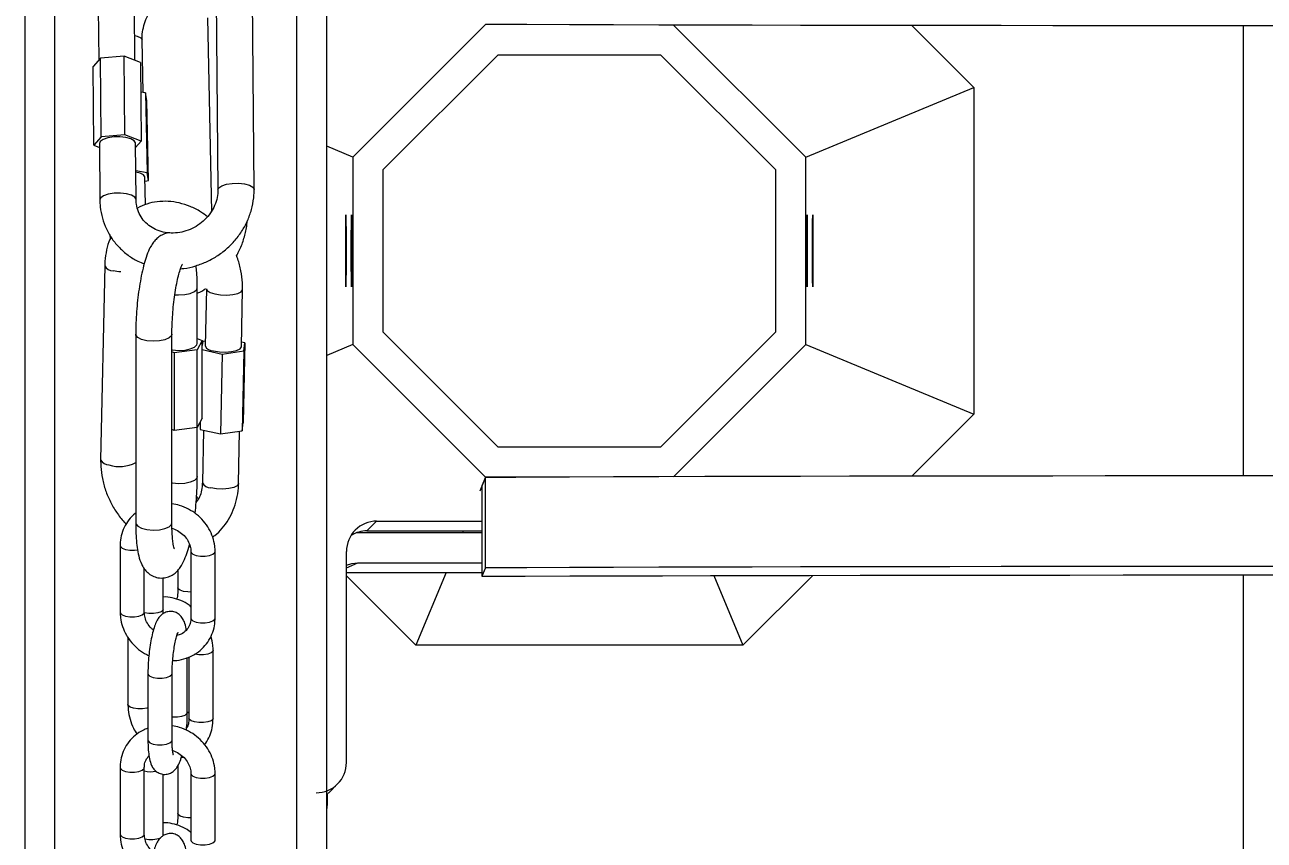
# Model space of a CAD drawing. Header units: millimetres. Extents: x -8083 to 6576, y -6691 to 5601.
# Drawn here: x -185.7 to 19.5, y -160.5 to -25.4 of the extents above; entities that cross this region are included whole.
import ezdxf

# ---------------------------------------------------------------- set-up
doc = ezdxf.new("R2010")
doc.units = ezdxf.units.MM
doc.layers.add('DIKOM_ОБЪЕКТ', color=7, linetype='Continuous')
doc.layers.add('DIKOM_РАЗМЕР_ОБЪЕКТА', color=7, linetype='Continuous')
doc.styles.add('style1', font='arial.ttf', dxfattribs={"width": 0.8})
doc.dimstyles.new('1-50', dxfattribs={"dimtxt": 300, "dimasz": 200, "dimexe": 100, "dimexo": 0, "dimgap": 100, "dimtad": 1, "dimtxsty": 'style1', "dimcen": 200, "dimclrd": 7, "dimclre": 7, "dimclrt": 7, "dimadec": 1, "dimazin": 2, "dimtfac": 1, "dimtmove": 0, "dimatfit": 2, "dimfxl": 0, "dimlwd": 25, "dimlwe": 18, "dimarcsym": 0})

# ---------------------------------------------------------------- blocks, each defined once
blk = doc.blocks.new('*D10')
at = {"layer": 'Defpoints', "color": 0, "transparency": 16777216}
for p in [(-4711.62, -59.88), (5076.72, -1609.88), (5076.72, -5900.19)]:
    blk.add_point(p, dxfattribs=at)
at = {"layer": 'DIKOM_РАЗМЕР_ОБЪЕКТА', "color": 7, "lineweight": 18, "transparency": 16777216}
for p, q in [((-4711.62, -59.88), (-4711.62, -6000.19)), ((5076.72, -1609.88), (5076.72, -6000.19))]:
    blk.add_line(p, q, dxfattribs=at)
at = {"layer": 'DIKOM_РАЗМЕР_ОБЪЕКТА', "color": 7, "lineweight": 25, "transparency": 16777216}
blk.add_line((-4511.62, -5900.19), (4876.72, -5900.19), dxfattribs=at)
at = {"layer": 'DIKOM_РАЗМЕР_ОБЪЕКТА', "color": 7, "transparency": 16777216}
for points in [[(-4511.62, -5866.86), (-4511.62, -5933.52), (-4711.62, -5900.19)], [(4876.72, -5866.86), (4876.72, -5933.52), (5076.72, -5900.19)]]:
    blk.add_solid(points, dxfattribs=at)
at = {"layer": 'DIKOM_РАЗМЕР_ОБЪЕКТА', "color": 7, "transparency": 16777216, "insert": (410.05, -5647.02), "char_height": 300, "attachment_point": 5, "style": 'style1'}
blk.add_mtext('10000', dxfattribs=at)

msp = doc.modelspace()

# ---------------------------------------------------------------- linework, layer by layer
at = {"layer": 'DIKOM_ОБЪЕКТ', "color": 7, "linetype": 'Continuous', "lineweight": 15}
for p, q in [((-185.736, 1537.193), (-185.736, -1662.807)), ((-180.736, -1662.807), (-180.736, 1537.193)), ((-140.736, 1537.193), (-140.736, -1662.807)), ((-135.736, -1662.807), (-135.736, 1537.193)), ((-167.502, -31.23), (-167.573, -22.574)), ((-154.019, -20.973), (-153.758, -52.699)), ((-147.758, -52.65), (-148.019, -20.924)), ((-173.573, -22.623), (-173.502, -31.219)), ((-155.468, -24.18), (-154.796, -56.33)), ((-109.433, -25.307), (-131.4, -47.274)), ((-78.276, -25.398), (-56.4, -47.274)), ((-28.543, -35.735), (-38.799, -25.479)), ((16.1, -100.096), (16.1, -25.527)), ((-166.131, -36.56), (-166.313, -27.87)), ((-169.26, -30.543), (-173.196, -30.875)), ((-166.56, -31.597), (-169.26, -30.543)), ((-169.152, -43.607), (-169.26, -30.543)), ((-126.4, -49.345), (-107.362, -30.307)), ((-107.362, -30.307), (-80.438, -30.307)), ((-80.438, -30.307), (-61.4, -49.345)), ((-173.196, -30.875), (-174.432, -32.262)), ((-174.324, -45.325), (-174.432, -32.262)), ((-173.088, -43.939), (-173.196, -30.875)), ((-166.56, -31.597), (-166.453, -44.661)), ((-165.724, -36.621), (-166.52, -36.502)), ((-165.724, -36.621), (-165.448, -49.859)), ((-165.541, -37.924), (-165.724, -36.621)), ((-56.4, -47.274), (-28.543, -35.735)), ((-28.543, -35.735), (-28.543, -89.879)), ((-165.264, -51.162), (-165.541, -37.924)), ((-173.088, -43.939), (-174.324, -45.325)), ((-173.388, -45.018), (-173.311, -54.349)), ((-169.152, -43.607), (-173.088, -43.939)), ((-166.453, -44.661), (-169.152, -43.607)), ((-167.311, -54.3), (-167.389, -44.968)), ((-167.382, -45.704), (-166.453, -44.661)), ((-174.324, -45.325), (-173.382, -45.693)), ((-131.4, -47.274), (-135.736, -45.478)), ((-131.4, -47.274), (-131.4, -78.34)), ((-56.4, -78.34), (-56.4, -47.274)), ((-165.448, -49.859), (-167.35, -49.574)), ((-165.743, -55.147), (-165.839, -50.565)), ((-165.824, -51.289), (-165.264, -51.162)), ((-165.264, -51.162), (-165.448, -49.859)), ((-126.4, -76.269), (-126.4, -49.345)), ((-61.4, -49.345), (-61.4, -76.269)), ((-171.64, -60.146), (-171.597, -60.822)), ((-172.504, -65.272), (-173.175, -97.422)), ((-157.17, -78.133), (-157.17, -68.937)), ((-155.66, -69.088), (-155.858, -78.544)), ((-149.859, -78.669), (-149.662, -69.213)), ((-167.372, -76.615), (-167.372, -107.884)), ((-161.372, -107.884), (-161.372, -76.615)), ((-156.339, -77.648), (-157.185, -79.194)), ((-157.17, -77.353), (-156.339, -77.648)), ((-156.339, -90.523), (-156.339, -77.648)), ((-156.249, -77.839), (-156.339, -78.479)), ((-155.842, -77.778), (-156.249, -77.839)), ((-149.285, -78.072), (-149.844, -77.945)), ((-107.362, -95.307), (-126.4, -76.269)), ((-61.4, -76.269), (-80.438, -95.307)), ((-161.016, -79.679), (-161.372, -79.552)), ((-157.185, -79.194), (-161.016, -79.679)), ((-161.016, -79.679), (-161.016, -92.554)), ((-157.185, -92.069), (-157.185, -79.194)), ((-156.339, -79.163), (-153.042, -79.91)), ((-153.042, -79.91), (-153.319, -93.148)), ((-153.042, -79.91), (-149.468, -79.375)), ((-149.468, -79.375), (-149.745, -92.613)), ((-149.285, -78.072), (-149.561, -91.31)), ((-149.468, -79.375), (-149.285, -78.072)), ((-131.4, -78.34), (-135.736, -80.136)), ((-131.4, -78.34), (-109.433, -100.307)), ((-78.286, -100.225), (-56.4, -78.34)), ((-56.4, -78.34), (-28.543, -89.879)), ((-28.543, -89.879), (-38.808, -100.144)), ((-157.185, -92.069), (-161.016, -92.554)), ((-156.339, -90.523), (-157.185, -92.069)), ((-157.17, -100.205), (-157.17, -92.043)), ((-156.683, -91.153), (-156.709, -92.38)), ((-149.745, -92.613), (-149.561, -91.31)), ((-161.016, -92.554), (-161.372, -92.428)), ((-156.709, -92.38), (-153.319, -93.148)), ((-156.15, -92.506), (-156.332, -101.238)), ((-153.319, -93.148), (-149.745, -92.613)), ((-150.333, -101.364), (-150.152, -92.674)), ((-80.438, -95.307), (-107.362, -95.307)), ((-109.433, -100.307), (-110.382, -102.597)), ((-109.441, -100.326), (-110.018, -101.719)), ((-109.441, -115.326), (-109.441, -100.326)), ((-109.433, -100.307), (-104.419, -100.307)), ((-110.018, -101.719), (-110.018, -116.718)), ((-129.063, -109.198), (-127.461, -107.596)), ((-127.461, -107.596), (-110.018, -107.596)), ((-110.018, -109.5), (-130.773, -109.499)), ((-129.063, -109.198), (-110.018, -109.198)), ((-113.116, -109.198), (-113.241, -109.5)), ((-169.946, -111.641), (-169.946, -122.677)), ((-158.582, -111.861), (-158.326, -111.805)), ((-158.214, -112.631), (-158.214, -123.667)), ((-154.214, -123.667), (-154.214, -112.631)), ((-132.461, -147.596), (-132.461, -112.596)), ((-132.461, -115.331), (-130.592, -114.499)), ((-130.592, -114.499), (-110.018, -114.5)), ((-165.946, -122.677), (-165.946, -115.484)), ((-162.835, -122.207), (-162.835, -116.975)), ((-160.365, -115.722), (-160.365, -118.631)), ((-132.461, -116.1), (-110.018, -116.101)), ((-120.972, -128.164), (-132.461, -116.675)), ((-115.976, -116.101), (-120.972, -128.164)), ((-109.441, -115.326), (-110.018, -116.718)), ((-71.616, -116.605), (-66.828, -128.164)), ((-55.235, -116.571), (-66.828, -128.164)), ((16.1, -172.807), (16.1, -116.498)), ((-165.991, -122.842), (-165.946, -122.677)), ((-168.653, -126.757), (-168.653, -137.98)), ((-154.547, -140.27), (-154.547, -129.046)), ((-66.828, -128.164), (-120.972, -128.164)), ((-158.82, -139.261), (-158.82, -130.185)), ((-158.547, -130.076), (-158.547, -140.27)), ((-165.341, -132.832), (-165.341, -143.869)), ((-161.341, -143.869), (-161.341, -132.832)), ((-158.547, -139.403), (-158.82, -139.246)), ((-159.815, -146.762), (-159.437, -146.709)), ((-169.946, -148.427), (-169.946, -159.463)), ((-165.946, -159.463), (-165.946, -148.427)), ((-162.835, -159.619), (-162.835, -149.495)), ((-160.365, -148.094), (-160.365, -156.043)), ((-158.214, -149.417), (-158.214, -160.453)), ((-154.214, -160.453), (-154.214, -149.417)), ((-135.325, -152.531), (-133.925, -151.131)), ((-135.592, -154.498), (-135.592, -152.779)), ((-165.991, -159.628), (-165.946, -159.463))]:
    msp.add_line(p, q, dxfattribs=at)
at = {"layer": 'DIKOM_ОБЪЕКТ', "color": 7, "linetype": 'Continuous', "lineweight": 15, "flags": 128}
for points in [[(28.159, -25.528), (19.377, -25.528), (10.609, -25.525), (1.869, -25.521), (-6.826, -25.515), (-15.464, -25.508), (-24.028, -25.499), (-32.505, -25.488), (-40.881, -25.476), (-49.141, -25.462), (-57.271, -25.447), (-65.258, -25.43), (-73.089, -25.411), (-80.749, -25.391), (-88.226, -25.37), (-95.508, -25.347), (-102.583, -25.323), (-109.437, -25.297)], [(-167.535, -27.115), (-167.105, -27.232), (-166.544, -27.507), (-166.316, -27.833), (-166.313, -27.873)], [(-171.018, -43.943), (-171.983, -44.091), (-172.756, -44.348), (-173.243, -44.683), (-173.388, -45.018)], [(-167.389, -44.968), (-167.391, -44.932), (-167.609, -44.567), (-168.163, -44.254), (-168.986, -44.03), (-169.977, -43.922), (-171.018, -43.943)], [(-165.839, -50.565), (-165.842, -50.527), (-166.069, -50.201), (-166.631, -49.926), (-167.349, -49.754)], [(-167.311, -54.293), (-167.313, -54.263), (-167.532, -53.898), (-168.086, -53.585), (-168.908, -53.361), (-169.9, -53.253), (-170.941, -53.274), (-171.906, -53.422), (-172.679, -53.679), (-173.166, -54.014), (-173.311, -54.349)], [(-153.758, -52.694), (-153.613, -52.364), (-153.125, -52.029), (-152.352, -51.772), (-151.387, -51.624)], [(-151.387, -51.624), (-150.346, -51.603), (-149.355, -51.711), (-148.533, -51.935), (-147.978, -52.248), (-147.76, -52.613), (-147.758, -52.65)], [(-132.589, -62.807), (-132.588, -61.315), (-132.585, -59.916), (-132.581, -58.7), (-132.576, -57.741), (-132.569, -57.1), (-132.563, -56.819), (-132.556, -56.913), (-132.549, -57.378), (-132.543, -58.184), (-132.538, -59.28), (-132.535, -60.598), (-132.533, -62.055), (-132.533, -63.559), (-132.535, -65.016), (-132.538, -66.334), (-132.543, -67.43), (-132.549, -68.236), (-132.556, -68.701), (-132.563, -68.795), (-132.569, -68.513), (-132.576, -67.873), (-132.581, -66.914), (-132.585, -65.697), (-132.588, -64.299), (-132.589, -62.807)], [(-131.66, -62.807), (-131.659, -61.315), (-131.657, -59.916), (-131.653, -58.7), (-131.647, -57.741), (-131.641, -57.1), (-131.634, -56.819), (-131.627, -56.913), (-131.621, -57.378), (-131.614, -58.184), (-131.61, -59.28), (-131.606, -60.598), (-131.605, -62.055), (-131.605, -63.559), (-131.606, -65.016), (-131.61, -66.334), (-131.614, -67.43), (-131.621, -68.236), (-131.627, -68.701), (-131.634, -68.795), (-131.641, -68.513), (-131.647, -67.873), (-131.653, -66.914), (-131.657, -65.697), (-131.659, -64.299), (-131.66, -62.807)], [(-56.196, -62.807), (-56.195, -61.315), (-56.192, -59.916), (-56.188, -58.7), (-56.183, -57.741), (-56.177, -57.1), (-56.17, -56.819), (-56.163, -56.913), (-56.156, -57.378), (-56.15, -58.184), (-56.146, -59.28), (-56.142, -60.598), (-56.14, -62.055), (-56.14, -63.559), (-56.142, -65.016), (-56.146, -66.334), (-56.15, -67.43), (-56.156, -68.236), (-56.163, -68.701), (-56.17, -68.795), (-56.177, -68.513), (-56.183, -67.873), (-56.188, -66.914), (-56.192, -65.697), (-56.195, -64.299), (-56.196, -62.807)], [(-55.267, -62.807), (-55.267, -61.315), (-55.264, -59.916), (-55.26, -58.7), (-55.254, -57.741), (-55.248, -57.1), (-55.241, -56.819), (-55.234, -56.913), (-55.228, -57.378), (-55.222, -58.184), (-55.217, -59.28), (-55.214, -60.598), (-55.212, -62.055), (-55.212, -63.559), (-55.214, -65.016), (-55.217, -66.334), (-55.222, -67.43), (-55.228, -68.236), (-55.234, -68.701), (-55.241, -68.795), (-55.248, -68.513), (-55.254, -67.873), (-55.26, -66.914), (-55.264, -65.697), (-55.267, -64.299), (-55.267, -62.807)], [(-169.852, -66.296), (-170.159, -66.273), (-171.121, -66.125)], [(-160.89, -70.08), (-160.282, -70.114), (-159.249, -70.058), (-158.329, -69.867), (-157.63, -69.563), (-157.237, -69.184), (-157.17, -68.937)], [(-155.66, -69.091), (-155.523, -69.389), (-155.044, -69.698), (-154.277, -69.941), (-153.316, -70.089), (-152.275, -70.124), (-151.281, -70.042), (-150.453, -69.852), (-149.892, -69.577), (-149.665, -69.251), (-149.662, -69.214)], [(-161.372, -76.614), (-161.439, -76.863), (-161.831, -77.242), (-162.53, -77.545), (-163.451, -77.737), (-164.483, -77.793), (-165.502, -77.707), (-166.384, -77.489), (-167.024, -77.166), (-167.344, -76.777), (-167.372, -76.615)], [(-161.372, -79.213), (-161.3, -79.225), (-160.282, -79.311), (-159.249, -79.255), (-158.329, -79.063), (-157.63, -78.76), (-157.237, -78.381), (-157.17, -78.133)], [(-154.475, -79.397), (-153.513, -79.545), (-152.473, -79.58), (-151.478, -79.498), (-150.651, -79.308), (-150.089, -79.033), (-149.862, -78.707), (-149.859, -78.669)], [(-157.17, -100.205), (-157.237, -100.453), (-157.63, -100.832), (-158.329, -101.135), (-159.249, -101.327), (-160.282, -101.383), (-161.3, -101.297), (-161.372, -101.285)], [(28.155, -100.095), (19.373, -100.095), (10.605, -100.098), (1.865, -100.102), (-6.83, -100.108), (-15.468, -100.115), (-24.032, -100.124), (-32.509, -100.135), (-40.885, -100.147), (-49.145, -100.161), (-57.275, -100.176), (-65.262, -100.193), (-73.093, -100.212), (-80.753, -100.232), (-88.23, -100.253), (-95.512, -100.276), (-102.586, -100.3), (-109.441, -100.326)], [(-150.333, -101.364), (-150.336, -101.401), (-150.564, -101.727), (-151.125, -102.002), (-151.953, -102.192), (-152.947, -102.274), (-153.988, -102.24), (-154.949, -102.091)], [(-167.372, -107.884), (-167.344, -108.045), (-167.024, -108.435), (-166.384, -108.758), (-165.502, -108.975), (-164.483, -109.061), (-163.451, -109.005), (-162.53, -108.814), (-161.831, -108.511), (-161.439, -108.131), (-161.372, -107.884)], [(-169.946, -111.641), (-169.914, -111.782), (-169.626, -112.067), (-169.083, -112.287), (-168.367, -112.408), (-167.586, -112.413), (-167.042, -112.341)], [(-158.214, -112.637), (-158.181, -112.772), (-157.894, -113.057), (-157.351, -113.277), (-156.634, -113.398), (-155.854, -113.403), (-155.129, -113.29), (-154.568, -113.077), (-154.259, -112.796), (-154.214, -112.631)], [(-132.461, -114.861), (-131.568, -114.595), (-130.592, -114.499)], [(-110.018, -116.718), (-102.853, -116.693), (-95.473, -116.669), (-87.89, -116.647), (-80.117, -116.626), (-72.167, -116.606), (-64.052, -116.588), (-55.786, -116.572), (-47.383, -116.557), (-38.856, -116.544), (-30.22, -116.532), (-21.49, -116.522), (-12.679, -116.514), (-3.802, -116.507), (5.127, -116.502), (14.091, -116.499), (23.078, -116.497)], [(28.155, -115.094), (19.373, -115.095), (10.605, -115.098), (1.865, -115.102), (-6.83, -115.107), (-15.468, -115.115), (-24.032, -115.124), (-32.509, -115.135), (-40.885, -115.147), (-49.145, -115.161), (-57.275, -115.176), (-65.262, -115.193), (-73.093, -115.212), (-80.753, -115.232), (-88.23, -115.253), (-95.512, -115.276), (-102.586, -115.3), (-109.441, -115.326)], [(-158.214, -119.337), (-158.716, -119.328), (-159.443, -119.227), (-160.006, -119.036), (-160.318, -118.783), (-160.365, -118.631)], [(-169.946, -122.677), (-169.914, -122.818), (-169.626, -123.103), (-169.083, -123.323), (-168.367, -123.444), (-167.586, -123.449), (-166.861, -123.336), (-166.3, -123.123), (-165.991, -122.842)], [(-162.835, -122.207), (-162.866, -122.332), (-163.15, -122.589), (-163.692, -122.788), (-164.406, -122.899), (-165.187, -122.904), (-165.913, -122.803), (-165.943, -122.796)], [(-158.214, -123.667), (-158.181, -123.808), (-157.894, -124.093), (-157.351, -124.313), (-156.634, -124.434), (-155.854, -124.439), (-155.129, -124.326), (-154.568, -124.113), (-154.259, -123.832), (-154.214, -123.667)], [(-154.547, -129.046), (-154.578, -129.171), (-154.863, -129.428), (-155.403, -129.627), (-156.118, -129.738), (-156.899, -129.743), (-157.625, -129.642), (-157.652, -129.636)], [(-165.341, -132.832), (-165.308, -132.974), (-165.021, -133.259), (-164.477, -133.479), (-163.761, -133.6)], [(-163.761, -133.6), (-162.981, -133.605), (-162.255, -133.492), (-161.695, -133.279), (-161.385, -132.997), (-161.341, -132.831)], [(-165.341, -138.514), (-165.509, -138.561), (-166.225, -138.672), (-167.005, -138.677), (-167.731, -138.576), (-168.294, -138.385), (-168.606, -138.132), (-168.653, -137.981)], [(-161.341, -140.02), (-161.24, -140.029), (-160.46, -140.034), (-159.734, -139.921), (-159.174, -139.708), (-158.865, -139.426), (-158.82, -139.261)], [(-157.625, -140.866), (-158.188, -140.675), (-158.5, -140.422), (-158.547, -140.27)], [(-154.547, -140.27), (-154.578, -140.394), (-154.863, -140.652), (-155.403, -140.851), (-156.118, -140.961), (-156.899, -140.967), (-157.625, -140.866)], [(-165.341, -143.869), (-165.308, -144.01), (-165.021, -144.295), (-164.477, -144.515), (-163.761, -144.636), (-162.981, -144.641), (-162.255, -144.528), (-161.695, -144.315), (-161.385, -144.034), (-161.341, -143.869)], [(-169.946, -148.427), (-169.914, -148.569), (-169.626, -148.854), (-169.083, -149.074), (-168.367, -149.195), (-167.586, -149.2), (-166.861, -149.087), (-166.3, -148.874), (-165.991, -148.592), (-165.947, -148.437)], [(-158.214, -149.424), (-158.181, -149.559), (-157.894, -149.844), (-157.351, -150.063), (-156.634, -150.185), (-155.854, -150.19), (-155.129, -150.077), (-154.568, -149.864), (-154.259, -149.582), (-154.214, -149.417)], [(-135.736, -155.69), (-135.688, -155.473), (-135.592, -154.498)], [(-158.214, -156.749), (-158.716, -156.74), (-159.443, -156.639), (-160.006, -156.448), (-160.318, -156.195), (-160.365, -156.043)], [(-169.946, -159.463), (-169.914, -159.605), (-169.626, -159.89), (-169.083, -160.11), (-168.367, -160.231), (-167.586, -160.236), (-166.861, -160.123), (-166.3, -159.91), (-165.991, -159.628)], [(-158.214, -160.453), (-158.181, -160.595), (-157.894, -160.88), (-157.351, -161.1), (-156.634, -161.221), (-155.854, -161.226), (-155.129, -161.113), (-154.568, -160.9), (-154.259, -160.618), (-154.214, -160.453)]]:
    msp.add_lwpolyline(points, dxfattribs=at)
at = {"layer": 'DIKOM_ОБЪЕКТ', "color": 7, "linetype": 'Continuous', "lineweight": 15}
for centre, radius, start, end in [((-171.155, -64.633), 1.492, 205.33793, 271.3036), ((-154.509, -77.905), 1.492, 205.33827, 271.30684), ((-171.827, -96.783), 1.492, 205.33827, 271.30684), ((-170.055, -92.751), 5.791, 252.54326, 297.60414), ((-154.983, -100.599), 1.492, 205.33827, 271.30684), ((-127.461, -112.596), 5, 89.99537, 180.00189), ((-137.46, -147.596), 5, 269.99537, 0.00121), ((-164.832, -143.989), 5.118, 257.42428, 279.81596), ((-164.857, -155.714), 4.623, 257.46742, 290.6282)]:
    msp.add_arc(centre, radius, start, end, dxfattribs=at)
for centre, start_param, end_param in [((-129.039, -114.175), 1.9658141, 2.5232163), ((-138.877, -149.012), 5.7819493, 5.8928103)]:
    msp.add_ellipse(centre, major_axis=(4.624, -1.915), ratio=0.9934252, start_param=start_param, end_param=end_param, dxfattribs=at)
for points, knots in [([(-166.313, -27.87), (-166.312, -27.658), (-166.31, -26.999), (-166.135, -25.842), (-165.703, -24.448), (-165.043, -23.136), (-164.39, -22.155), (-163.929, -21.702), (-163.798, -21.573)], [0, 0, 0, 0, 0.0981367, 0.303452, 0.5088715, 0.7138101, 0.9182929, 1, 1, 1, 1]), ([(-153.758, -52.699), (-153.762, -52.892), (-153.775, -53.528), (-154.002, -54.626), (-154.562, -55.932), (-155.391, -57.128), (-156.445, -58.157), (-157.676, -58.975), (-159.028, -59.55), (-160.44, -59.859), (-161.848, -59.893), (-163.193, -59.656), (-164.421, -59.162), (-165.485, -58.429), (-166.348, -57.484), (-166.963, -56.352), (-167.266, -55.262), (-167.299, -54.554), (-167.311, -54.3)], [0, 0, 0, 0, 0.029546, 0.0971866, 0.164037, 0.229983, 0.2953396, 0.3603525, 0.4251635, 0.4899181, 0.5547622, 0.619911, 0.6857367, 0.7525788, 0.820813, 0.8903925, 0.9605529, 1, 1, 1, 1]), ([(-159.945, -65.765), (-159.756, -65.754), (-158.901, -65.705), (-157.399, -65.317), (-155.499, -64.604), (-153.719, -63.595), (-152.103, -62.341), (-150.691, -60.867), (-149.522, -59.209), (-148.624, -57.406), (-148.025, -55.507), (-147.776, -53.903), (-147.762, -52.951), (-147.758, -52.65)], [0, 0, 0, 0, 0.028932, 0.1310877, 0.2335147, 0.3361983, 0.4390309, 0.5419671, 0.6448992, 0.7477264, 0.8503613, 0.9526771, 1, 1, 1, 1]), ([(-173.311, -54.349), (-173.297, -54.736), (-173.258, -55.765), (-172.933, -57.404), (-172.271, -59.197), (-171.319, -60.846), (-170.109, -62.316), (-168.665, -63.556), (-167.27, -64.455), (-166.315, -64.821), (-165.96, -64.957)], [0, 0, 0, 0, 0.0842461, 0.2239894, 0.3633739, 0.5022647, 0.6408503, 0.7793233, 0.9179169, 1, 1, 1, 1]), ([(-155.489, -57.16), (-155.861, -56.877), (-156.761, -56.192), (-158.34, -55.415), (-160.149, -54.822), (-161.99, -54.557), (-163.799, -54.623), (-165.527, -54.984), (-166.569, -55.475), (-167.081, -55.716)], [0, 0, 0, 0, 0.1075931, 0.260405, 0.4124885, 0.5632465, 0.712048, 0.8587531, 1, 1, 1, 1]), ([(-150.695, -63.63), (-150.549, -63.38), (-150.058, -62.54), (-149.486, -60.977), (-149.017, -59.278), (-148.927, -58.221), (-148.894, -57.833)], [0, 0, 0, 0, 0.1412084, 0.4733543, 0.8062579, 1, 1, 1, 1]), ([(-171.474, -60.574), (-171.529, -60.682), (-171.861, -61.327), (-172.215, -62.659), (-172.463, -64.138), (-172.495, -65.026), (-172.504, -65.272)], [0, 0, 0, 0, 0.0774651, 0.4619277, 0.8507428, 1, 1, 1, 1]), ([(-161.724, -59.845), (-161.789, -59.842), (-162.174, -59.825), (-162.83, -60.071), (-163.583, -60.497), (-164.184, -61.064), (-164.693, -61.741), (-165.186, -62.648), (-165.64, -63.811), (-166.073, -65.285), (-166.441, -66.903), (-166.757, -68.676), (-167.009, -70.518), (-167.2, -72.399), (-167.324, -74.278), (-167.368, -75.681), (-167.371, -76.442), (-167.372, -76.615)], [0, 0, 0, 0, 0.0099361, 0.0593003, 0.1063379, 0.154879, 0.2095373, 0.2784386, 0.37463, 0.4609918, 0.5513684, 0.6379622, 0.7228555, 0.8070109, 0.8909685, 0.9750897, 1, 1, 1, 1]), ([(-149.662, -69.213), (-149.663, -68.836), (-149.665, -67.802), (-149.914, -66.099), (-150.273, -64.597), (-150.62, -63.803), (-150.695, -63.63)], [0, 0, 0, 0, 0.2013959, 0.5516038, 0.9027405, 1, 1, 1, 1]), ([(-161.372, -76.615), (-161.37, -76.347), (-161.365, -75.571), (-161.31, -74.2), (-161.187, -72.533), (-161.007, -70.875), (-160.778, -69.3), (-160.512, -67.872), (-160.226, -66.662), (-159.954, -65.764), (-159.748, -65.226), (-159.618, -64.982), (-159.631, -65.002), (-159.635, -65.008)], [0, 0, 0, 0, 0.0575099, 0.1665234, 0.2763617, 0.3865839, 0.4964387, 0.6052064, 0.7119085, 0.8150095, 0.8985965, 0.9709904, 1, 1, 1, 1]), ([(-157.17, -68.937), (-157.172, -68.633), (-157.178, -67.741), (-157.232, -66.478), (-157.33, -65.632), (-157.372, -65.268)], [0, 0, 0, 0, 0.227184, 0.6673536, 1, 1, 1, 1]), ([(-157.17, -69.815), (-157.144, -69.805), (-156.659, -69.629), (-156.211, -69.339), (-155.788, -69.065)], [0, 0, 0, 0, 0.0554735, 1, 1, 1, 1]), ([(-173.175, -97.422), (-173.174, -97.799), (-173.17, -98.833), (-172.935, -100.541), (-172.403, -102.5), (-171.609, -104.391), (-170.558, -106.147), (-169.648, -107.388), (-169.042, -107.959), (-168.924, -108.071)], [0, 0, 0, 0, 0.0983472, 0.2693634, 0.4408332, 0.6128288, 0.7852452, 0.9580235, 1, 1, 1, 1]), ([(-157.545, -106.307), (-157.544, -106.3), (-157.454, -105.69), (-157.349, -104.416), (-157.216, -102.545), (-157.174, -101.139), (-157.171, -100.379), (-157.17, -100.205)], [0, 0, 0, 0, 0.0032572, 0.305926, 0.607883, 0.9104005, 1, 1, 1, 1]), ([(-156.332, -101.238), (-156.341, -101.446), (-156.371, -102.086), (-156.582, -103.067), (-156.937, -103.97), (-157.248, -104.374), (-157.364, -104.525)], [0, 0, 0, 0, 0.1556886, 0.4799326, 0.8063304, 1, 1, 1, 1]), ([(-154.637, -110.188), (-154.517, -110.111), (-153.913, -109.724), (-153.003, -108.773), (-151.954, -107.366), (-151.155, -105.75), (-150.606, -103.986), (-150.376, -102.496), (-150.342, -101.61), (-150.333, -101.364)], [0, 0, 0, 0, 0.043744, 0.2185543, 0.3939374, 0.570791, 0.7496708, 0.9305574, 1, 1, 1, 1]), ([(-157.005, -103.992), (-157.023, -103.931), (-157.086, -103.725), (-157.205, -103.56), (-157.289, -103.444)], [0, 0, 0, 0, 0.2950501, 1, 1, 1, 1]), ([(-167.372, -106.248), (-167.402, -106.268), (-167.851, -106.564), (-168.527, -107.364), (-169.325, -108.611), (-169.803, -109.995), (-169.94, -111.027), (-169.946, -111.569), (-169.946, -111.641)], [0, 0, 0, 0, 0.0175288, 0.2592816, 0.4992389, 0.7380457, 0.9656174, 1, 1, 1, 1]), ([(-154.214, -112.631), (-154.226, -112.325), (-154.256, -111.521), (-154.567, -110.23), (-155.199, -108.823), (-156.107, -107.544), (-157.252, -106.439), (-158.594, -105.564), (-159.986, -104.954), (-160.941, -104.786), (-161.372, -104.71)], [0, 0, 0, 0, 0.0812797, 0.2139722, 0.3472537, 0.4814287, 0.6163793, 0.7519474, 0.8880191, 1, 1, 1, 1]), ([(-167.372, -107.884), (-167.37, -108.188), (-167.364, -109.081), (-167.298, -110.476), (-167.142, -112.005), (-166.877, -113.429), (-166.519, -114.539), (-165.996, -115.466), (-165.414, -116.138), (-164.637, -116.681), (-163.675, -117.012), (-162.649, -117.035), (-161.712, -116.766), (-160.959, -116.319), (-160.358, -115.758), (-159.848, -115.078), (-159.356, -114.176), (-158.905, -112.995), (-158.6, -112.027), (-158.47, -111.468), (-158.463, -111.438)], [0, 0, 0, 0, 0.0391163, 0.1149159, 0.1924115, 0.2739528, 0.3660064, 0.4144402, 0.4600968, 0.5045305, 0.5488297, 0.5974147, 0.6410191, 0.6825594, 0.7254287, 0.7737056, 0.8345485, 0.919498, 0.9957684, 1, 1, 1, 1]), ([(-160.972, -112.148), (-160.97, -112.152), (-160.965, -112.163), (-161.047, -111.914), (-161.15, -111.406), (-161.261, -110.591), (-161.341, -109.507), (-161.37, -108.551), (-161.372, -107.986), (-161.372, -107.884)], [0, 0, 0, 0, 0.0660961, 0.2038609, 0.3647067, 0.5478371, 0.7482187, 0.9546294, 1, 1, 1, 1]), ([(-161.353, -108.797), (-161.306, -108.806), (-160.904, -108.882), (-160.19, -109.276), (-159.325, -109.952), (-158.682, -110.81), (-158.283, -111.733), (-158.237, -112.336), (-158.214, -112.631)], [0, 0, 0, 0, 0.0264996, 0.2237342, 0.4198993, 0.6156142, 0.8120664, 1, 1, 1, 1]), ([(-160.365, -118.631), (-160.369, -118.813), (-160.382, -119.346), (-160.45, -120.008), (-160.566, -120.457), (-160.587, -120.536)], [0, 0, 0, 0, 0.298655, 0.8769696, 1, 1, 1, 1]), ([(-158.214, -121.771), (-158.315, -121.684), (-158.817, -121.252), (-159.866, -120.719), (-161.293, -120.274), (-162.316, -120.109), (-162.812, -120.183), (-162.835, -120.186)], [0, 0, 0, 0, 0.0762743, 0.3809336, 0.6848113, 0.9854681, 1, 1, 1, 1]), ([(-169.946, -122.677), (-169.935, -122.982), (-169.905, -123.786), (-169.593, -125.078), (-168.961, -126.482), (-168.055, -127.767), (-166.903, -128.853), (-165.921, -129.561), (-165.306, -129.807), (-165.184, -129.856)], [0, 0, 0, 0, 0.1034949, 0.2724709, 0.4421746, 0.6129977, 0.7848429, 0.9575124, 1, 1, 1, 1]), ([(-164.459, -125.598), (-164.576, -125.51), (-164.984, -125.2), (-165.472, -124.491), (-165.879, -123.576), (-165.924, -122.972), (-165.946, -122.677)], [0, 0, 0, 0, 0.1191696, 0.4164204, 0.714696, 1, 1, 1, 1]), ([(-158.997, -125.664), (-159.021, -125.484), (-159.103, -124.871), (-159.32, -124.185), (-159.757, -123.432), (-160.311, -122.905), (-161.031, -122.572), (-161.839, -122.515), (-162.57, -122.732), (-163.14, -123.117), (-163.566, -123.591), (-163.931, -124.192), (-164.263, -124.987), (-164.585, -126.075), (-164.864, -127.381), (-165.086, -128.819), (-165.241, -130.292), (-165.327, -131.653), (-165.336, -132.474), (-165.341, -132.832)], [0, 0, 0, 0, 0.0370161, 0.1265004, 0.1778432, 0.2220596, 0.2669871, 0.3125202, 0.3565727, 0.3970973, 0.4395255, 0.490094, 0.561091, 0.6378474, 0.7179942, 0.7939599, 0.8684628, 0.9426269, 1, 1, 1, 1]), ([(-162.788, -122.915), (-162.8, -122.844), (-162.834, -122.634), (-162.834, -122.377), (-162.835, -122.207)], [0, 0, 0, 0, 0.3416592, 1, 1, 1, 1]), ([(-161.245, -130.681), (-161.138, -130.685), (-160.505, -130.706), (-159.373, -130.446), (-157.933, -129.893), (-156.665, -129.04), (-155.62, -127.961), (-154.839, -126.692), (-154.357, -125.313), (-154.22, -124.281), (-154.215, -123.738), (-154.214, -123.667)], [0, 0, 0, 0, 0.0280385, 0.1673481, 0.306136, 0.4440321, 0.5808519, 0.7166467, 0.8517687, 0.9805603, 1, 1, 1, 1]), ([(-158.214, -123.667), (-158.219, -123.801), (-158.237, -124.255), (-158.459, -124.981), (-158.997, -125.745), (-159.705, -126.31), (-160.301, -126.482), (-160.549, -126.553)], [0, 0, 0, 0, 0.0992649, 0.3361151, 0.5793713, 0.8254769, 1, 1, 1, 1]), ([(-161.341, -132.832), (-161.339, -132.626), (-161.334, -132.028), (-161.28, -130.957), (-161.159, -129.673), (-160.986, -128.447), (-160.779, -127.376), (-160.563, -126.573), (-160.407, -126.121), (-160.303, -125.937), (-160.326, -125.969), (-160.329, -125.973)], [0, 0, 0, 0, 0.0749047, 0.2172306, 0.3608891, 0.5045763, 0.6463725, 0.7839374, 0.8938029, 0.9849901, 1, 1, 1, 1]), ([(-154.547, -129.046), (-154.555, -128.75), (-154.576, -127.955), (-154.766, -127.163), (-154.886, -126.667)], [0, 0, 0, 0, 0.3735494, 1, 1, 1, 1]), ([(-168.653, -137.98), (-168.643, -138.277), (-168.618, -139.085), (-168.341, -140.412), (-167.848, -141.782), (-167.358, -142.561), (-167.153, -142.888)], [0, 0, 0, 0, 0.1749371, 0.4768582, 0.7801947, 1, 1, 1, 1]), ([(-158.976, -142.238), (-158.96, -142.092), (-158.89, -141.463), (-158.835, -140.439), (-158.825, -139.619), (-158.82, -139.261)], [0, 0, 0, 0, 0.1462609, 0.6276443, 1, 1, 1, 1]), ([(-154.214, -149.417), (-154.226, -149.112), (-154.256, -148.308), (-154.567, -147.016), (-155.199, -145.61), (-156.107, -144.331), (-157.252, -143.226), (-158.594, -142.351), (-159.976, -141.745), (-160.92, -141.578), (-161.341, -141.504)], [0, 0, 0, 0, 0.0814893, 0.2145478, 0.3481921, 0.4827323, 0.6180542, 0.7539872, 0.8904292, 1, 1, 1, 1]), ([(-158.547, -140.27), (-158.552, -140.419), (-158.569, -140.879), (-158.694, -141.444), (-158.873, -141.733), (-158.933, -141.83)], [0, 0, 0, 0, 0.2405239, 0.7453473, 1, 1, 1, 1]), ([(-155.98, -144.594), (-155.909, -144.517), (-155.533, -144.107), (-155.079, -143.165), (-154.627, -141.795), (-154.574, -140.789), (-154.547, -140.27)], [0, 0, 0, 0, 0.0703036, 0.3708625, 0.6754879, 1, 1, 1, 1]), ([(-165.341, -141.909), (-165.633, -142.014), (-166.407, -142.294), (-167.492, -143.06), (-168.541, -144.132), (-169.321, -145.402), (-169.804, -146.78), (-169.94, -147.813), (-169.946, -148.356), (-169.946, -148.427)], [0, 0, 0, 0, 0.1076212, 0.2849675, 0.4609127, 0.6355511, 0.8093523, 0.9749767, 1, 1, 1, 1]), ([(-165.341, -143.869), (-165.339, -144.105), (-165.333, -144.802), (-165.266, -145.874), (-165.095, -147.033), (-164.842, -147.913), (-164.404, -148.662), (-163.85, -149.189), (-163.129, -149.522), (-162.322, -149.579), (-161.59, -149.362), (-161.021, -148.976), (-160.594, -148.503), (-160.23, -147.898), (-159.948, -147.253), (-159.789, -146.689), (-159.728, -146.474)], [0, 0, 0, 0, 0.0511991, 0.1511674, 0.255149, 0.3725069, 0.4397985, 0.497796, 0.5567167, 0.6164367, 0.6742006, 0.7272985, 0.7829482, 0.84928, 0.9423667, 1, 1, 1, 1]), ([(-161.112, -146.361), (-161.111, -146.363), (-161.096, -146.392), (-161.151, -146.259), (-161.216, -145.924), (-161.296, -145.282), (-161.336, -144.557), (-161.34, -144.042), (-161.341, -143.869)], [0, 0, 0, 0, 0.0093094, 0.1656494, 0.3651297, 0.6008872, 0.8659259, 1, 1, 1, 1]), ([(-161.249, -145.605), (-161.236, -145.607), (-160.869, -145.68), (-160.191, -146.066), (-159.324, -146.738), (-158.682, -147.597), (-158.283, -148.519), (-158.237, -149.122), (-158.214, -149.417)], [0, 0, 0, 0, 0.007227, 0.2083741, 0.4084372, 0.6080261, 0.8083752, 1, 1, 1, 1]), ([(-165.946, -148.427), (-165.941, -148.293), (-165.922, -147.84), (-165.72, -147.127), (-165.347, -146.659), (-165.164, -146.43)], [0, 0, 0, 0, 0.1766669, 0.597963, 1, 1, 1, 1]), ([(-158.214, -159.183), (-158.315, -159.096), (-158.817, -158.664), (-159.866, -158.13), (-161.293, -157.686), (-162.316, -157.521), (-162.812, -157.595), (-162.835, -157.598)], [0, 0, 0, 0, 0.0762672, 0.3809046, 0.6848142, 0.9854696, 1, 1, 1, 1]), ([(-160.365, -156.043), (-160.369, -156.225), (-160.382, -156.758), (-160.45, -157.42), (-160.566, -157.869), (-160.587, -157.948)], [0, 0, 0, 0, 0.2986723, 0.8769739, 1, 1, 1, 1]), ([(-169.946, -159.463), (-169.935, -159.769), (-169.905, -160.572), (-169.593, -161.864), (-168.961, -163.269), (-168.055, -164.554), (-166.903, -165.64), (-165.921, -166.347), (-165.306, -166.594), (-165.184, -166.642)], [0, 0, 0, 0, 0.1034949, 0.2724636, 0.4421783, 0.6130013, 0.7848465, 0.9575124, 1, 1, 1, 1]), ([(-164.432, -162.407), (-164.558, -162.311), (-164.976, -161.995), (-165.472, -161.278), (-165.878, -160.362), (-165.924, -159.758), (-165.946, -159.463)], [0, 0, 0, 0, 0.1274726, 0.4219214, 0.7173719, 1, 1, 1, 1]), ([(-158.997, -162.45), (-159.021, -162.271), (-159.103, -161.658), (-159.321, -160.972), (-159.757, -160.218), (-160.311, -159.691), (-161.031, -159.358), (-161.839, -159.302), (-162.57, -159.519), (-163.14, -159.904), (-163.566, -160.378), (-163.931, -160.979), (-164.263, -161.774), (-164.585, -162.862), (-164.864, -164.168), (-165.086, -165.606), (-165.241, -167.079), (-165.327, -168.44), (-165.336, -169.261), (-165.341, -169.619)], [0, 0, 0, 0, 0.037016, 0.1264982, 0.1778428, 0.2220574, 0.2669859, 0.3125189, 0.3565713, 0.3970958, 0.4395239, 0.4900923, 0.5610892, 0.6378454, 0.7179947, 0.7939574, 0.8684601, 0.9426271, 1, 1, 1, 1])]:
    msp.add_open_spline(points, degree=3, knots=knots, dxfattribs=at)

# ---------------------------------------------------------------- dimensions: what is measured, and where the dimension line sits
at = {"layer": 'DIKOM_РАЗМЕР_ОБЪЕКТА'}
dim = msp.add_linear_dim(base=(5076.718, -5900.189), p1=(-4711.621, -59.882), p2=(5076.718, -1609.882), text='10000', dimstyle='1-50', dxfattribs=at)
dim.commit()
dim.dimension.update_dxf_attribs({"geometry": '*D10', "text_midpoint": (410.054, -5900.189), "dimtype": 160})

doc.saveas('drawing.dxf')
